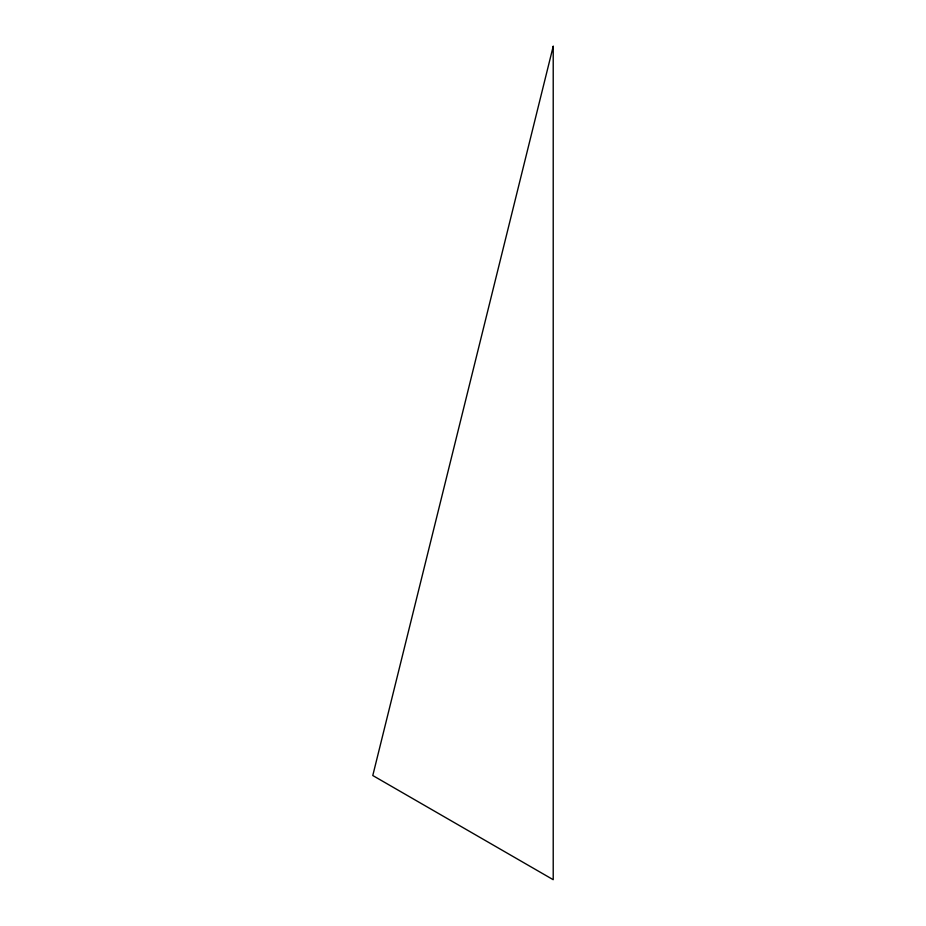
<?xml version="1.0" encoding="UTF-8"?>
<svg xmlns="http://www.w3.org/2000/svg" width="926" height="926" viewBox="0 0 926 926"><rect width="100%" height="100%" fill="white"/><g stroke="black" fill="none" stroke-linecap="round" stroke-linejoin="round"><path stroke-width="1.39" d="M553.216 46.3L372.784 775.525L553.216 879.7L553.216 46.3"/></g></svg>
